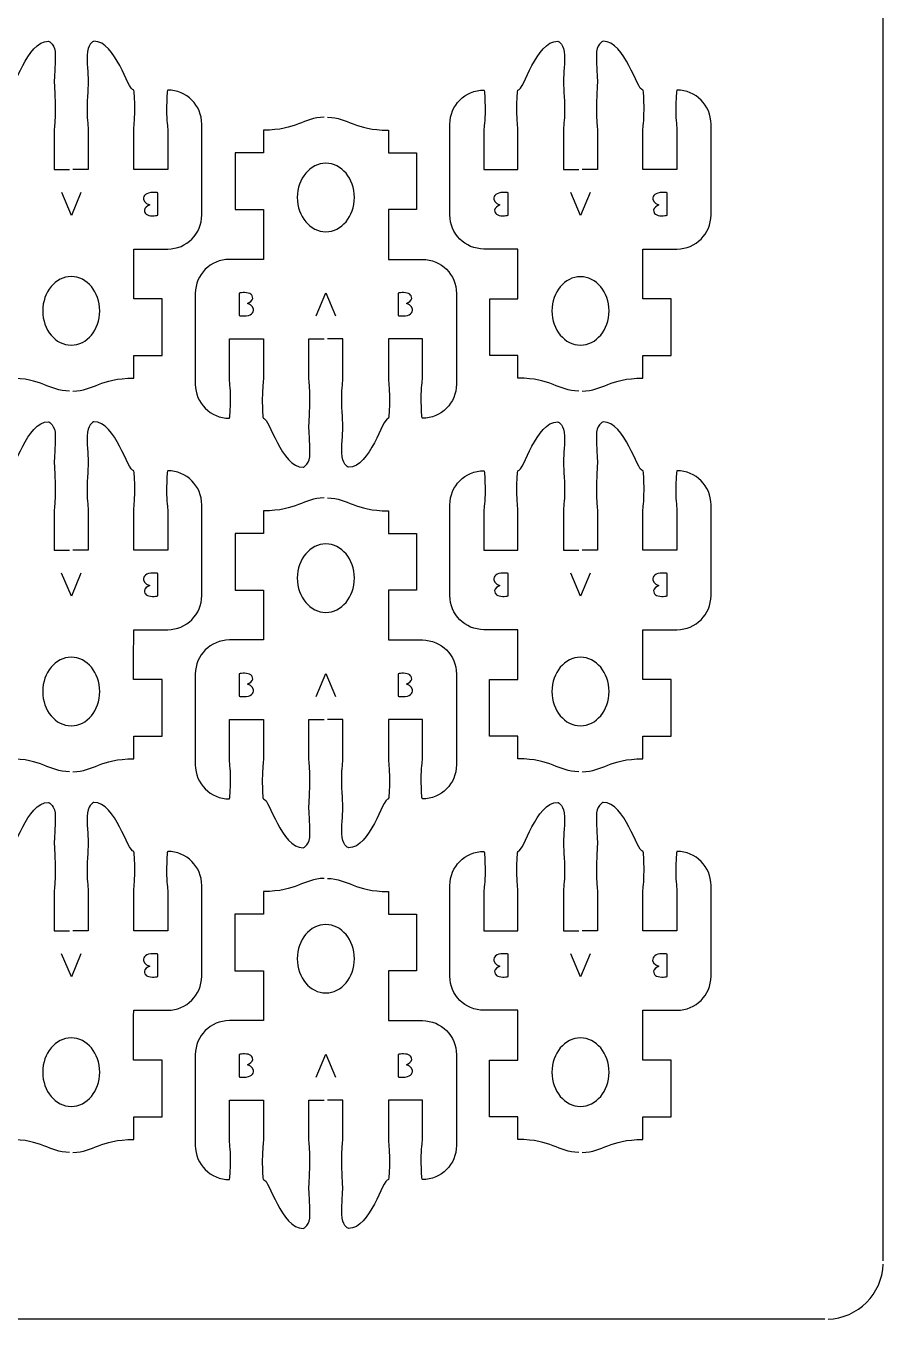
# Model space of a CAD drawing. Extents: x 0 to 300, y 0 to 300.
# Drawn here: x 224.5 to 300, y 0.1 to 114.1 of the extents above; entities that cross this region are included whole.
import ezdxf

# ---------------------------------------------------------------- set-up
doc = ezdxf.new("R2010")
doc.units = 0
doc.header["$MEASUREMENT"] = 0
doc.layers.add('DEFAULT', color=7, linetype='CONTINUOUS')

msp = doc.modelspace()

# ---------------------------------------------------------------- linework, layer by layer
at = {"layer": 'DEFAULT', "color": 1}
for points in [[(300, 5.25), (300, 294.95)], [(294.85, 0.1), (5.15, 0.1)]]:
    msp.add_lwpolyline(points, dxfattribs=at)
at = {"layer": 'DEFAULT', "color": 250}
for points in [[(229.34, 99.36), (228.5, 97.34), (227.65, 99.36)], [(274.19, 99.36), (273.35, 97.34), (272.5, 99.36)], [(250.07, 88.51), (250.91, 90.53), (251.76, 88.51)], [(229.34, 65.82), (228.5, 63.8), (227.64, 65.82)], [(274.19, 65.82), (273.35, 63.8), (272.5, 65.82)], [(250.07, 54.97), (250.91, 56.99), (251.76, 54.97)], [(229.33, 32.28), (228.5, 30.26), (227.64, 32.28)], [(274.19, 32.28), (273.35, 30.26), (272.5, 32.28)], [(250.07, 21.43), (250.91, 23.45), (251.76, 21.43)]]:
    msp.add_lwpolyline(points, dxfattribs=at)
at = {"layer": 'DEFAULT', "color": 1}
for points, knots in [([(228.34, 81.86), (226.49, 81.91), (225.95, 83.01), (222.99, 83.01), (222.99, 83.67), (222.99, 84.34), (222.99, 85.01), (222.16, 85.01), (221.32, 85.01), (220.49, 85.01), (220.49, 86.67), (220.49, 88.34), (220.49, 90.01), (221.32, 90.01), (222.16, 90.01), (222.99, 90), (222.99, 91.47), (222.99, 92.93), (222.99, 94.39), (221.99, 94.39), (220.99, 94.39), (219.99, 94.39), (218.33, 94.39), (216.99, 95.73), (216.99, 97.39), (216.99, 100.06), (216.99, 102.72), (216.99, 105.39), (216.99, 107.05), (218.33, 108.39), (219.99, 108.39), (220.04, 108.39), (220.09, 107.61), (220.09, 106.64), (220.09, 105.67), (219.99, 105.07), (219.99, 104.89), (219.99, 103.72), (219.99, 102.56), (219.99, 101.39), (220.99, 101.39), (221.99, 101.39), (222.99, 101.39), (222.99, 102.56), (222.99, 103.72), (222.99, 104.89), (222.99, 105.07), (222.89, 105.67), (222.89, 106.64), (222.89, 107.61), (222.93, 108.39), (222.99, 108.39), (223.53, 108.39), (224.55, 112.7), (226.49, 112.7), (226.55, 112.7), (227.09, 112.42), (227.09, 111.45), (227.09, 110.48), (226.99, 109.39), (226.99, 109.14), (226.99, 108.99), (227.09, 107.61), (227.09, 106.64), (227.09, 105.67), (226.99, 105.06), (226.99, 104.89), (226.99, 103.72), (226.99, 102.56), (226.99, 101.39), (227.44, 101.39), (227.89, 101.39), (228.34, 101.39)], [0, 0, 0, 0, 1, 1, 1, 6.67, 6.67, 6.67, 13.75, 13.75, 13.75, 27.93, 27.93, 27.93, 35.010007, 35.010007, 35.010007, 47.440007, 47.440007, 47.440007, 55.950007, 55.950007, 55.950007, 56.950007, 56.950007, 56.950007, 79.630007, 79.630007, 79.630007, 80.630007, 80.630007, 80.630007, 81.630007, 81.630007, 81.630007, 82.630007, 82.630007, 82.630007, 92.550007, 92.550007, 92.550007, 101.060007, 101.060007, 101.060007, 110.980007, 110.980007, 110.980007, 111.980007, 111.980007, 111.980007, 112.980007, 112.980007, 112.980007, 113.980007, 113.980007, 113.980007, 114.980007, 114.980007, 114.980007, 115.980007, 115.980007, 115.980007, 116.980007, 116.980007, 116.980007, 117.980007, 117.980007, 117.980007, 127.900007, 127.900007, 127.900007, 131.730007, 131.730007, 131.730007, 131.730007]), ([(228.64, 81.86), (230.49, 81.91), (231.03, 83.01), (233.99, 83.01), (233.99, 83.67), (233.99, 84.34), (233.99, 85.01), (234.82, 85.01), (235.66, 85.01), (236.49, 85.01), (236.49, 86.67), (236.49, 88.34), (236.49, 90), (235.66, 90.01), (234.82, 90.01), (233.99, 90.01), (233.99, 91.47), (233.99, 92.93), (233.99, 94.39), (234.99, 94.39), (235.99, 94.39), (236.99, 94.39), (238.65, 94.39), (239.99, 95.73), (239.99, 97.39), (239.99, 100.06), (239.99, 102.72), (239.99, 105.39), (239.99, 107.05), (238.65, 108.39), (236.99, 108.39), (236.93, 108.39), (236.89, 107.61), (236.89, 106.64), (236.89, 105.67), (236.99, 105.07), (236.99, 104.89), (236.99, 103.72), (236.99, 102.56), (236.99, 101.39), (235.99, 101.39), (234.99, 101.39), (233.99, 101.39), (233.99, 102.56), (233.99, 103.72), (233.99, 104.89), (233.99, 105.07), (234.09, 105.67), (234.09, 106.64), (234.09, 107.61), (234.05, 108.39), (233.99, 108.39), (233.45, 108.39), (232.42, 112.7), (230.49, 112.7), (230.43, 112.7), (229.89, 112.42), (229.89, 111.45), (229.89, 110.48), (229.99, 109.39), (229.99, 109.14), (229.99, 108.99), (229.89, 107.61), (229.89, 106.64), (229.89, 105.67), (229.99, 105.06), (229.99, 104.89), (229.99, 103.72), (229.99, 102.56), (229.99, 101.39), (229.54, 101.39), (229.09, 101.39), (228.64, 101.39)], [0, 0, 0, 0, 1, 1, 1, 6.67, 6.67, 6.67, 13.76, 13.76, 13.76, 27.93, 27.93, 27.93, 35.030007, 35.030007, 35.030007, 47.440011, 47.440011, 47.440011, 55.940011, 55.940011, 55.940011, 56.940011, 56.940011, 56.940011, 79.620013, 79.620013, 79.620013, 80.620013, 80.620013, 80.620013, 81.620013, 81.620013, 81.620013, 82.620013, 82.620013, 82.620013, 92.540013, 92.540013, 92.540013, 101.040013, 101.040013, 101.040013, 110.960013, 110.960013, 110.960013, 111.960013, 111.960013, 111.960013, 112.960013, 112.960013, 112.960013, 113.960013, 113.960013, 113.960013, 114.960013, 114.960013, 114.960013, 115.960013, 115.960013, 115.960013, 116.960013, 116.960013, 116.960013, 117.960013, 117.960013, 117.960013, 127.880013, 127.880013, 127.880013, 131.700013, 131.700013, 131.700013, 131.700013]), ([(273.19, 81.86), (271.34, 81.91), (270.81, 83.01), (267.84, 83.01), (267.84, 83.67), (267.84, 84.34), (267.84, 85.01), (267.01, 85.01), (266.18, 85.01), (265.35, 85.01), (265.35, 86.67), (265.35, 88.34), (265.35, 90.01), (266.18, 90.01), (267.01, 90.01), (267.84, 90), (267.84, 91.47), (267.84, 92.93), (267.84, 94.39), (266.84, 94.39), (265.84, 94.39), (264.84, 94.39), (263.18, 94.39), (261.84, 95.73), (261.84, 97.39), (261.84, 100.06), (261.84, 102.72), (261.84, 105.39), (261.84, 107.05), (263.18, 108.39), (264.84, 108.39), (264.9, 108.39), (264.94, 107.6), (264.94, 106.64), (264.94, 105.67), (264.84, 105.06), (264.84, 104.89), (264.84, 103.72), (264.84, 102.56), (264.84, 101.39), (265.84, 101.39), (266.84, 101.39), (267.84, 101.39), (267.84, 102.56), (267.84, 103.72), (267.84, 104.89), (267.84, 105.06), (267.74, 105.67), (267.74, 106.64), (267.74, 107.6), (267.79, 108.39), (267.84, 108.39), (268.38, 108.39), (269.41, 112.7), (271.34, 112.7), (271.4, 112.7), (271.94, 112.42), (271.94, 111.45), (271.94, 110.48), (271.84, 109.39), (271.84, 109.14), (271.84, 108.99), (271.94, 107.6), (271.94, 106.64), (271.94, 105.67), (271.84, 105.06), (271.84, 104.89), (271.84, 103.72), (271.84, 102.56), (271.84, 101.39), (272.29, 101.39), (272.74, 101.39), (273.19, 101.39)], [0, 0, 0, 0, 1, 1, 1, 6.67, 6.67, 6.67, 13.75, 13.75, 13.75, 27.93, 27.93, 27.93, 35.010007, 35.010007, 35.010007, 47.440007, 47.440007, 47.440007, 55.950007, 55.950007, 55.950007, 56.950007, 56.950007, 56.950007, 79.630007, 79.630007, 79.630007, 80.630007, 80.630007, 80.630007, 81.630007, 81.630007, 81.630007, 82.630007, 82.630007, 82.630007, 92.550007, 92.550007, 92.550007, 101.060007, 101.060007, 101.060007, 110.980007, 110.980007, 110.980007, 111.980007, 111.980007, 111.980007, 112.980007, 112.980007, 112.980007, 113.980007, 113.980007, 113.980007, 114.980007, 114.980007, 114.980007, 115.980007, 115.980007, 115.980007, 116.980007, 116.980007, 116.980007, 117.980007, 117.980007, 117.980007, 127.900007, 127.900007, 127.900007, 131.730007, 131.730007, 131.730007, 131.730007]), ([(273.49, 81.86), (275.34, 81.91), (275.88, 83.01), (278.84, 83.01), (278.84, 83.67), (278.84, 84.34), (278.84, 85.01), (279.68, 85.01), (280.51, 85.01), (281.34, 85.01), (281.34, 86.67), (281.34, 88.34), (281.34, 90), (280.51, 90.01), (279.67, 90.01), (278.84, 90.01), (278.84, 91.47), (278.84, 92.93), (278.84, 94.39), (279.84, 94.39), (280.84, 94.39), (281.84, 94.39), (283.5, 94.39), (284.84, 95.73), (284.84, 97.39), (284.84, 100.06), (284.84, 102.72), (284.84, 105.39), (284.84, 107.05), (283.5, 108.39), (281.84, 108.39), (281.79, 108.39), (281.74, 107.6), (281.74, 106.64), (281.74, 105.67), (281.84, 105.06), (281.84, 104.89), (281.84, 103.72), (281.84, 102.56), (281.84, 101.39), (280.84, 101.39), (279.84, 101.39), (278.84, 101.39), (278.84, 102.56), (278.84, 103.72), (278.84, 104.89), (278.84, 105.06), (278.94, 105.67), (278.94, 106.64), (278.94, 107.6), (278.9, 108.39), (278.84, 108.39), (278.3, 108.39), (277.28, 112.7), (275.34, 112.7), (275.28, 112.7), (274.74, 112.42), (274.74, 111.45), (274.74, 110.48), (274.84, 109.39), (274.84, 109.14), (274.84, 108.99), (274.74, 107.6), (274.74, 106.64), (274.74, 105.67), (274.84, 105.06), (274.84, 104.89), (274.84, 103.72), (274.84, 102.56), (274.84, 101.39), (274.39, 101.39), (273.94, 101.39), (273.49, 101.39)], [0, 0, 0, 0, 1, 1, 1, 6.67, 6.67, 6.67, 13.76, 13.76, 13.76, 27.93, 27.93, 27.93, 35.030007, 35.030007, 35.030007, 47.440011, 47.440011, 47.440011, 55.940011, 55.940011, 55.940011, 56.940011, 56.940011, 56.940011, 79.620013, 79.620013, 79.620013, 80.620013, 80.620013, 80.620013, 81.620013, 81.620013, 81.620013, 82.620013, 82.620013, 82.620013, 92.540013, 92.540013, 92.540013, 101.040013, 101.040013, 101.040013, 110.960013, 110.960013, 110.960013, 111.960013, 111.960013, 111.960013, 112.960013, 112.960013, 112.960013, 113.960013, 113.960013, 113.960013, 114.960013, 114.960013, 114.960013, 115.960013, 115.960013, 115.960013, 116.960013, 116.960013, 116.960013, 117.960013, 117.960013, 117.960013, 127.880013, 127.880013, 127.880013, 131.700013, 131.700013, 131.700013, 131.700013]), ([(250.77, 106.01), (248.92, 105.95), (248.38, 104.86), (245.42, 104.86), (245.42, 104.19), (245.42, 103.53), (245.42, 102.86), (244.58, 102.86), (243.75, 102.86), (242.92, 102.86), (242.92, 101.19), (242.92, 99.53), (242.92, 97.86), (243.75, 97.86), (244.59, 97.86), (245.42, 97.86), (245.42, 96.4), (245.42, 94.94), (245.42, 93.48), (244.42, 93.48), (243.42, 93.48), (242.42, 93.48), (240.76, 93.48), (239.42, 92.14), (239.42, 90.48), (239.42, 87.81), (239.42, 85.14), (239.42, 82.48), (239.42, 80.82), (240.76, 79.48), (242.42, 79.48), (242.47, 79.48), (242.52, 80.26), (242.52, 81.23), (242.52, 82.19), (242.42, 82.8), (242.42, 82.98), (242.42, 84.14), (242.42, 85.31), (242.42, 86.48), (243.42, 86.48), (244.42, 86.48), (245.42, 86.48), (245.42, 85.31), (245.42, 84.14), (245.42, 82.98), (245.42, 82.8), (245.32, 82.19), (245.32, 81.23), (245.32, 80.26), (245.36, 79.48), (245.42, 79.48), (245.96, 79.48), (246.98, 75.16), (248.92, 75.16), (248.98, 75.16), (249.52, 75.45), (249.52, 76.42), (249.52, 77.38), (249.42, 78.48), (249.42, 78.73), (249.42, 78.87), (249.52, 80.26), (249.52, 81.23), (249.52, 82.19), (249.42, 82.8), (249.42, 82.98), (249.42, 84.14), (249.42, 85.31), (249.42, 86.48), (249.87, 86.48), (250.32, 86.48), (250.77, 86.48)], [0, 0, 0, 0, 1, 1, 1, 6.67, 6.67, 6.67, 13.76, 13.76, 13.76, 27.93, 27.93, 27.93, 35.030007, 35.030007, 35.030007, 47.440011, 47.440011, 47.440011, 55.940011, 55.940011, 55.940011, 56.940011, 56.940011, 56.940011, 79.620013, 79.620013, 79.620013, 80.620013, 80.620013, 80.620013, 81.620013, 81.620013, 81.620013, 82.620013, 82.620013, 82.620013, 92.540013, 92.540013, 92.540013, 101.040013, 101.040013, 101.040013, 110.960013, 110.960013, 110.960013, 111.960013, 111.960013, 111.960013, 112.960013, 112.960013, 112.960013, 113.960013, 113.960013, 113.960013, 114.960013, 114.960013, 114.960013, 115.960013, 115.960013, 115.960013, 116.960013, 116.960013, 116.960013, 117.960013, 117.960013, 117.960013, 127.880013, 127.880013, 127.880013, 131.700013, 131.700013, 131.700013, 131.700013]), ([(251.07, 106.01), (252.92, 105.95), (253.45, 104.86), (256.42, 104.86), (256.42, 104.19), (256.42, 103.53), (256.42, 102.86), (257.25, 102.86), (258.08, 102.86), (258.91, 102.86), (258.91, 101.19), (258.91, 99.52), (258.91, 97.86), (258.08, 97.86), (257.25, 97.86), (256.42, 97.86), (256.42, 96.4), (256.42, 94.94), (256.42, 93.48), (257.42, 93.48), (258.42, 93.48), (259.42, 93.48), (261.08, 93.48), (262.42, 92.14), (262.42, 90.48), (262.42, 87.81), (262.42, 85.14), (262.42, 82.48), (262.42, 80.82), (261.08, 79.48), (259.42, 79.48), (259.36, 79.48), (259.32, 80.26), (259.32, 81.23), (259.32, 82.19), (259.42, 82.8), (259.42, 82.98), (259.42, 84.14), (259.42, 85.31), (259.42, 86.48), (258.42, 86.48), (257.42, 86.48), (256.42, 86.48), (256.42, 85.31), (256.42, 84.14), (256.42, 82.98), (256.42, 82.8), (256.52, 82.19), (256.52, 81.23), (256.52, 80.26), (256.47, 79.48), (256.42, 79.48), (255.88, 79.48), (254.85, 75.16), (252.92, 75.16), (252.86, 75.16), (252.32, 75.45), (252.32, 76.42), (252.32, 77.38), (252.42, 78.48), (252.42, 78.73), (252.42, 78.87), (252.32, 80.26), (252.32, 81.23), (252.32, 82.19), (252.42, 82.8), (252.42, 82.98), (252.42, 84.14), (252.42, 85.31), (252.42, 86.48), (251.97, 86.48), (251.52, 86.48), (251.07, 86.48)], [0, 0, 0, 0, 1, 1, 1, 6.67, 6.67, 6.67, 13.75, 13.75, 13.75, 27.93, 27.93, 27.93, 35.010007, 35.010007, 35.010007, 47.440007, 47.440007, 47.440007, 55.950007, 55.950007, 55.950007, 56.950007, 56.950007, 56.950007, 79.630007, 79.630007, 79.630007, 80.630007, 80.630007, 80.630007, 81.630007, 81.630007, 81.630007, 82.630007, 82.630007, 82.630007, 92.550007, 92.550007, 92.550007, 101.060007, 101.060007, 101.060007, 110.980007, 110.980007, 110.980007, 111.980007, 111.980007, 111.980007, 112.980007, 112.980007, 112.980007, 113.980007, 113.980007, 113.980007, 114.980007, 114.980007, 114.980007, 115.980007, 115.980007, 115.980007, 116.980007, 116.980007, 116.980007, 117.980007, 117.980007, 117.980007, 127.900007, 127.900007, 127.900007, 131.730007, 131.730007, 131.730007, 131.730007]), ([(250.92, 101.95), (252.3, 101.95), (253.43, 100.6), (253.43, 98.93), (253.43, 97.26), (252.3, 95.91), (250.92, 95.91), (249.53, 95.91), (248.4, 97.26), (248.4, 98.93), (248.4, 100.6), (249.53, 101.95), (250.92, 101.95)], [1, 1, 1, 1, 2, 2, 2, 3, 3, 3, 4, 4, 4, 5, 5, 5, 5]), ([(228.49, 85.92), (227.1, 85.92), (225.98, 87.27), (225.98, 88.94), (225.98, 90.6), (227.1, 91.96), (228.49, 91.96), (229.88, 91.96), (231, 90.6), (231, 88.94), (231, 87.27), (229.88, 85.92), (228.49, 85.92)], [1, 1, 1, 1, 2, 2, 2, 3, 3, 3, 4, 4, 4, 5, 5, 5, 5]), ([(273.34, 85.92), (271.96, 85.92), (270.83, 87.27), (270.83, 88.94), (270.83, 90.6), (271.96, 91.95), (273.34, 91.95), (274.73, 91.95), (275.86, 90.6), (275.86, 88.94), (275.86, 87.27), (274.73, 85.92), (273.34, 85.92)], [1, 1, 1, 1, 2, 2, 2, 3, 3, 3, 4, 4, 4, 5, 5, 5, 5]), ([(228.34, 48.32), (226.49, 48.37), (225.95, 49.47), (222.99, 49.47), (222.99, 50.14), (222.99, 50.8), (222.99, 51.47), (222.16, 51.47), (221.32, 51.47), (220.49, 51.47), (220.49, 53.14), (220.49, 54.8), (220.49, 56.47), (221.32, 56.47), (222.16, 56.47), (222.99, 56.47), (222.99, 57.93), (222.99, 59.39), (222.99, 60.85), (221.99, 60.85), (220.99, 60.85), (219.99, 60.85), (218.33, 60.85), (216.99, 62.19), (216.99, 63.85), (216.99, 66.52), (216.99, 69.19), (216.99, 71.85), (216.99, 73.51), (218.33, 74.85), (219.99, 74.85), (220.04, 74.85), (220.09, 74.07), (220.09, 73.1), (220.09, 72.13), (219.99, 71.53), (219.99, 71.35), (219.99, 70.18), (219.99, 69.02), (219.99, 67.85), (220.99, 67.85), (221.99, 67.85), (222.99, 67.85), (222.99, 69.02), (222.99, 70.18), (222.99, 71.35), (222.99, 71.53), (222.89, 72.13), (222.89, 73.1), (222.89, 74.07), (222.93, 74.85), (222.99, 74.85), (223.53, 74.85), (224.55, 79.17), (226.49, 79.17), (226.54, 79.17), (227.09, 78.88), (227.09, 77.91), (227.09, 76.95), (226.99, 75.85), (226.99, 75.6), (226.99, 75.45), (227.09, 74.07), (227.09, 73.1), (227.09, 72.13), (226.99, 71.52), (226.99, 71.35), (226.99, 70.18), (226.99, 69.02), (226.99, 67.85), (227.44, 67.85), (227.89, 67.85), (228.34, 67.85)], [0, 0, 0, 0, 1, 1, 1, 6.67, 6.67, 6.67, 13.75, 13.75, 13.75, 27.93, 27.93, 27.93, 35.010007, 35.010007, 35.010007, 47.440007, 47.440007, 47.440007, 55.950007, 55.950007, 55.950007, 56.950007, 56.950007, 56.950007, 79.630007, 79.630007, 79.630007, 80.630007, 80.630007, 80.630007, 81.630007, 81.630007, 81.630007, 82.630007, 82.630007, 82.630007, 92.550007, 92.550007, 92.550007, 101.060007, 101.060007, 101.060007, 110.980007, 110.980007, 110.980007, 111.980007, 111.980007, 111.980007, 112.980007, 112.980007, 112.980007, 113.980007, 113.980007, 113.980007, 114.980007, 114.980007, 114.980007, 115.980007, 115.980007, 115.980007, 116.980007, 116.980007, 116.980007, 117.980007, 117.980007, 117.980007, 127.900007, 127.900007, 127.900007, 131.730007, 131.730007, 131.730007, 131.730007]), ([(228.64, 48.32), (230.49, 48.37), (231.03, 49.47), (233.99, 49.47), (233.99, 50.14), (233.99, 50.8), (233.99, 51.47), (234.82, 51.47), (235.66, 51.47), (236.49, 51.47), (236.49, 53.13), (236.49, 54.8), (236.49, 56.47), (235.65, 56.47), (234.82, 56.47), (233.98, 56.47), (233.99, 57.93), (233.99, 59.39), (233.99, 60.85), (234.99, 60.85), (235.99, 60.85), (236.99, 60.85), (238.64, 60.85), (239.99, 62.19), (239.99, 63.85), (239.99, 66.52), (239.99, 69.19), (239.99, 71.85), (239.99, 73.51), (238.64, 74.85), (236.99, 74.85), (236.93, 74.85), (236.89, 74.07), (236.89, 73.1), (236.89, 72.13), (236.99, 71.53), (236.99, 71.35), (236.99, 70.18), (236.99, 69.02), (236.99, 67.85), (235.99, 67.85), (234.99, 67.85), (233.99, 67.85), (233.99, 69.02), (233.99, 70.18), (233.99, 71.35), (233.99, 71.53), (234.09, 72.13), (234.09, 73.1), (234.09, 74.07), (234.04, 74.85), (233.99, 74.85), (233.44, 74.85), (232.42, 79.17), (230.48, 79.17), (230.43, 79.17), (229.89, 78.88), (229.89, 77.91), (229.89, 76.95), (229.99, 75.85), (229.99, 75.6), (229.99, 75.45), (229.89, 74.07), (229.89, 73.1), (229.89, 72.13), (229.99, 71.52), (229.99, 71.35), (229.99, 70.18), (229.99, 69.02), (229.99, 67.85), (229.54, 67.85), (229.09, 67.85), (228.64, 67.85)], [0, 0, 0, 0, 1, 1, 1, 6.67, 6.67, 6.67, 13.76, 13.76, 13.76, 27.93, 27.93, 27.93, 35.030007, 35.030007, 35.030007, 47.440011, 47.440011, 47.440011, 55.940011, 55.940011, 55.940011, 56.940011, 56.940011, 56.940011, 79.620013, 79.620013, 79.620013, 80.620013, 80.620013, 80.620013, 81.620013, 81.620013, 81.620013, 82.620013, 82.620013, 82.620013, 92.540013, 92.540013, 92.540013, 101.040013, 101.040013, 101.040013, 110.960013, 110.960013, 110.960013, 111.960013, 111.960013, 111.960013, 112.960013, 112.960013, 112.960013, 113.960013, 113.960013, 113.960013, 114.960013, 114.960013, 114.960013, 115.960013, 115.960013, 115.960013, 116.960013, 116.960013, 116.960013, 117.960013, 117.960013, 117.960013, 127.880013, 127.880013, 127.880013, 131.700013, 131.700013, 131.700013, 131.700013]), ([(273.19, 48.32), (271.34, 48.37), (270.81, 49.47), (267.84, 49.47), (267.84, 50.13), (267.84, 50.8), (267.84, 51.47), (267.01, 51.47), (266.18, 51.47), (265.34, 51.47), (265.34, 53.14), (265.34, 54.8), (265.34, 56.47), (266.18, 56.47), (267.01, 56.47), (267.84, 56.47), (267.84, 57.93), (267.84, 59.39), (267.84, 60.85), (266.84, 60.85), (265.84, 60.85), (264.84, 60.85), (263.18, 60.85), (261.84, 62.19), (261.84, 63.85), (261.84, 66.52), (261.84, 69.18), (261.84, 71.85), (261.84, 73.51), (263.18, 74.85), (264.84, 74.85), (264.9, 74.85), (264.94, 74.07), (264.94, 73.1), (264.94, 72.13), (264.84, 71.53), (264.84, 71.35), (264.84, 70.18), (264.84, 69.02), (264.84, 67.85), (265.84, 67.85), (266.84, 67.85), (267.84, 67.85), (267.84, 69.02), (267.84, 70.18), (267.84, 71.35), (267.84, 71.53), (267.74, 72.13), (267.74, 73.1), (267.74, 74.07), (267.79, 74.85), (267.84, 74.85), (268.38, 74.85), (269.41, 79.16), (271.34, 79.16), (271.4, 79.16), (271.94, 78.88), (271.94, 77.91), (271.94, 76.95), (271.84, 75.85), (271.84, 75.6), (271.84, 75.45), (271.94, 74.07), (271.94, 73.1), (271.94, 72.13), (271.84, 71.52), (271.84, 71.35), (271.84, 70.18), (271.84, 69.02), (271.84, 67.85), (272.29, 67.85), (272.74, 67.85), (273.19, 67.85)], [0, 0, 0, 0, 1, 1, 1, 6.67, 6.67, 6.67, 13.75, 13.75, 13.75, 27.93, 27.93, 27.93, 35.010007, 35.010007, 35.010007, 47.440007, 47.440007, 47.440007, 55.950007, 55.950007, 55.950007, 56.950007, 56.950007, 56.950007, 79.630007, 79.630007, 79.630007, 80.630007, 80.630007, 80.630007, 81.630007, 81.630007, 81.630007, 82.630007, 82.630007, 82.630007, 92.550007, 92.550007, 92.550007, 101.060007, 101.060007, 101.060007, 110.980007, 110.980007, 110.980007, 111.980007, 111.980007, 111.980007, 112.980007, 112.980007, 112.980007, 113.980007, 113.980007, 113.980007, 114.980007, 114.980007, 114.980007, 115.980007, 115.980007, 115.980007, 116.980007, 116.980007, 116.980007, 117.980007, 117.980007, 117.980007, 127.900007, 127.900007, 127.900007, 131.730007, 131.730007, 131.730007, 131.730007]), ([(273.49, 48.32), (275.34, 48.37), (275.88, 49.47), (278.84, 49.47), (278.84, 50.13), (278.84, 50.8), (278.84, 51.47), (279.68, 51.47), (280.51, 51.47), (281.34, 51.47), (281.34, 53.13), (281.34, 54.8), (281.34, 56.47), (280.51, 56.47), (279.67, 56.47), (278.84, 56.47), (278.84, 57.93), (278.84, 59.39), (278.84, 60.85), (279.84, 60.85), (280.84, 60.85), (281.84, 60.85), (283.5, 60.85), (284.84, 62.19), (284.84, 63.85), (284.84, 66.52), (284.84, 69.18), (284.84, 71.85), (284.84, 73.51), (283.5, 74.85), (281.84, 74.85), (281.79, 74.85), (281.74, 74.07), (281.74, 73.1), (281.74, 72.13), (281.84, 71.53), (281.84, 71.35), (281.84, 70.18), (281.84, 69.02), (281.84, 67.85), (280.84, 67.85), (279.84, 67.85), (278.84, 67.85), (278.84, 69.02), (278.84, 70.18), (278.84, 71.35), (278.84, 71.53), (278.94, 72.13), (278.94, 73.1), (278.94, 74.07), (278.9, 74.85), (278.84, 74.85), (278.3, 74.85), (277.28, 79.16), (275.34, 79.16), (275.28, 79.16), (274.74, 78.88), (274.74, 77.91), (274.74, 76.95), (274.84, 75.85), (274.84, 75.6), (274.84, 75.45), (274.74, 74.07), (274.74, 73.1), (274.74, 72.13), (274.84, 71.52), (274.84, 71.35), (274.84, 70.18), (274.84, 69.02), (274.84, 67.85), (274.39, 67.85), (273.94, 67.85), (273.49, 67.85)], [0, 0, 0, 0, 1, 1, 1, 6.67, 6.67, 6.67, 13.76, 13.76, 13.76, 27.93, 27.93, 27.93, 35.030007, 35.030007, 35.030007, 47.440011, 47.440011, 47.440011, 55.940011, 55.940011, 55.940011, 56.940011, 56.940011, 56.940011, 79.620013, 79.620013, 79.620013, 80.620013, 80.620013, 80.620013, 81.620013, 81.620013, 81.620013, 82.620013, 82.620013, 82.620013, 92.540013, 92.540013, 92.540013, 101.040013, 101.040013, 101.040013, 110.960013, 110.960013, 110.960013, 111.960013, 111.960013, 111.960013, 112.960013, 112.960013, 112.960013, 113.960013, 113.960013, 113.960013, 114.960013, 114.960013, 114.960013, 115.960013, 115.960013, 115.960013, 116.960013, 116.960013, 116.960013, 117.960013, 117.960013, 117.960013, 127.880013, 127.880013, 127.880013, 131.700013, 131.700013, 131.700013, 131.700013]), ([(250.76, 72.47), (248.92, 72.42), (248.38, 71.32), (245.42, 71.32), (245.42, 70.66), (245.42, 69.99), (245.42, 69.32), (244.58, 69.32), (243.75, 69.32), (242.92, 69.32), (242.92, 67.66), (242.92, 65.99), (242.92, 64.32), (243.75, 64.32), (244.59, 64.32), (245.42, 64.32), (245.42, 62.86), (245.42, 61.4), (245.42, 59.94), (244.42, 59.94), (243.42, 59.94), (242.42, 59.94), (240.76, 59.94), (239.42, 58.6), (239.42, 56.94), (239.42, 54.27), (239.42, 51.61), (239.42, 48.94), (239.42, 47.28), (240.76, 45.94), (242.42, 45.94), (242.47, 45.94), (242.52, 46.72), (242.52, 47.69), (242.52, 48.66), (242.42, 49.26), (242.42, 49.44), (242.42, 50.61), (242.42, 51.77), (242.42, 52.94), (243.42, 52.94), (244.42, 52.94), (245.42, 52.94), (245.42, 51.77), (245.42, 50.61), (245.42, 49.44), (245.42, 49.26), (245.32, 48.66), (245.32, 47.69), (245.32, 46.72), (245.36, 45.94), (245.42, 45.94), (245.96, 45.94), (246.98, 41.63), (248.92, 41.63), (248.98, 41.63), (249.52, 41.91), (249.52, 42.88), (249.52, 43.84), (249.42, 44.94), (249.42, 45.19), (249.42, 45.34), (249.52, 46.72), (249.52, 47.69), (249.52, 48.66), (249.42, 49.27), (249.42, 49.44), (249.42, 50.61), (249.42, 51.77), (249.42, 52.94), (249.87, 52.94), (250.32, 52.94), (250.76, 52.94)], [0, 0, 0, 0, 1, 1, 1, 6.67, 6.67, 6.67, 13.76, 13.76, 13.76, 27.93, 27.93, 27.93, 35.030007, 35.030007, 35.030007, 47.440011, 47.440011, 47.440011, 55.940011, 55.940011, 55.940011, 56.940011, 56.940011, 56.940011, 79.620013, 79.620013, 79.620013, 80.620013, 80.620013, 80.620013, 81.620013, 81.620013, 81.620013, 82.620013, 82.620013, 82.620013, 92.540013, 92.540013, 92.540013, 101.040013, 101.040013, 101.040013, 110.960013, 110.960013, 110.960013, 111.960013, 111.960013, 111.960013, 112.960013, 112.960013, 112.960013, 113.960013, 113.960013, 113.960013, 114.960013, 114.960013, 114.960013, 115.960013, 115.960013, 115.960013, 116.960013, 116.960013, 116.960013, 117.960013, 117.960013, 117.960013, 127.880013, 127.880013, 127.880013, 131.700013, 131.700013, 131.700013, 131.700013]), ([(251.06, 72.47), (252.92, 72.42), (253.45, 71.32), (256.42, 71.32), (256.42, 70.66), (256.42, 69.99), (256.42, 69.32), (257.25, 69.32), (258.08, 69.32), (258.91, 69.32), (258.91, 67.65), (258.91, 65.99), (258.91, 64.32), (258.08, 64.32), (257.25, 64.32), (256.42, 64.32), (256.42, 62.86), (256.42, 61.4), (256.42, 59.94), (257.42, 59.94), (258.42, 59.94), (259.42, 59.94), (261.08, 59.94), (262.42, 58.6), (262.42, 56.94), (262.42, 54.27), (262.42, 51.61), (262.42, 48.94), (262.42, 47.28), (261.08, 45.94), (259.42, 45.94), (259.36, 45.94), (259.32, 46.72), (259.32, 47.69), (259.32, 48.66), (259.42, 49.26), (259.42, 49.44), (259.42, 50.61), (259.42, 51.77), (259.42, 52.94), (258.42, 52.94), (257.42, 52.94), (256.42, 52.94), (256.42, 51.77), (256.42, 50.61), (256.42, 49.44), (256.42, 49.26), (256.52, 48.66), (256.52, 47.69), (256.52, 46.72), (256.47, 45.94), (256.42, 45.94), (255.88, 45.94), (254.85, 41.63), (252.92, 41.63), (252.86, 41.63), (252.32, 41.91), (252.32, 42.88), (252.32, 43.84), (252.42, 44.94), (252.42, 45.19), (252.42, 45.34), (252.32, 46.72), (252.32, 47.69), (252.32, 48.66), (252.42, 49.27), (252.42, 49.44), (252.42, 50.61), (252.42, 51.77), (252.42, 52.94), (251.97, 52.94), (251.52, 52.94), (251.06, 52.94)], [0, 0, 0, 0, 1, 1, 1, 6.67, 6.67, 6.67, 13.75, 13.75, 13.75, 27.93, 27.93, 27.93, 35.010007, 35.010007, 35.010007, 47.440007, 47.440007, 47.440007, 55.950007, 55.950007, 55.950007, 56.950007, 56.950007, 56.950007, 79.630007, 79.630007, 79.630007, 80.630007, 80.630007, 80.630007, 81.630007, 81.630007, 81.630007, 82.630007, 82.630007, 82.630007, 92.550007, 92.550007, 92.550007, 101.060007, 101.060007, 101.060007, 110.980007, 110.980007, 110.980007, 111.980007, 111.980007, 111.980007, 112.980007, 112.980007, 112.980007, 113.980007, 113.980007, 113.980007, 114.980007, 114.980007, 114.980007, 115.980007, 115.980007, 115.980007, 116.980007, 116.980007, 116.980007, 117.980007, 117.980007, 117.980007, 127.900007, 127.900007, 127.900007, 131.730007, 131.730007, 131.730007, 131.730007]), ([(250.92, 68.41), (252.3, 68.41), (253.43, 67.06), (253.43, 65.39), (253.43, 63.72), (252.3, 62.37), (250.92, 62.37), (249.53, 62.37), (248.4, 63.72), (248.4, 65.39), (248.4, 67.06), (249.53, 68.41), (250.92, 68.41)], [1, 1, 1, 1, 2, 2, 2, 3, 3, 3, 4, 4, 4, 5, 5, 5, 5]), ([(228.49, 52.38), (227.1, 52.38), (225.98, 53.73), (225.98, 55.4), (225.98, 57.07), (227.1, 58.42), (228.49, 58.42), (229.88, 58.42), (231, 57.07), (231, 55.4), (231, 53.73), (229.88, 52.38), (228.49, 52.38)], [1, 1, 1, 1, 2, 2, 2, 3, 3, 3, 4, 4, 4, 5, 5, 5, 5]), ([(273.34, 52.38), (271.96, 52.38), (270.83, 53.73), (270.83, 55.4), (270.83, 57.07), (271.96, 58.42), (273.34, 58.42), (274.73, 58.42), (275.86, 57.07), (275.86, 55.4), (275.86, 53.73), (274.73, 52.38), (273.34, 52.38)], [1, 1, 1, 1, 2, 2, 2, 3, 3, 3, 4, 4, 4, 5, 5, 5, 5]), ([(228.34, 14.78), (226.49, 14.84), (225.95, 15.93), (222.99, 15.93), (222.99, 16.6), (222.99, 17.26), (222.99, 17.93), (222.15, 17.93), (221.32, 17.93), (220.49, 17.93), (220.49, 19.6), (220.49, 21.27), (220.49, 22.93), (221.32, 22.93), (222.15, 22.93), (222.99, 22.93), (222.99, 24.39), (222.99, 25.85), (222.99, 27.31), (221.99, 27.31), (220.99, 27.31), (219.99, 27.31), (218.33, 27.31), (216.99, 28.66), (216.99, 30.31), (216.99, 32.98), (216.99, 35.65), (216.99, 38.31), (216.99, 39.97), (218.33, 41.31), (219.99, 41.31), (220.04, 41.31), (220.09, 40.53), (220.09, 39.56), (220.09, 38.6), (219.99, 37.99), (219.99, 37.81), (219.99, 36.65), (219.99, 35.48), (219.99, 34.31), (220.99, 34.31), (221.99, 34.31), (222.99, 34.31), (222.99, 35.48), (222.99, 36.65), (222.99, 37.81), (222.99, 37.99), (222.89, 38.6), (222.89, 39.56), (222.89, 40.53), (222.93, 41.31), (222.99, 41.31), (223.53, 41.31), (224.55, 45.63), (226.49, 45.63), (226.54, 45.63), (227.09, 45.34), (227.09, 44.38), (227.09, 43.41), (226.99, 42.31), (226.99, 42.06), (226.99, 41.92), (227.09, 40.53), (227.09, 39.56), (227.09, 38.6), (226.99, 37.99), (226.99, 37.81), (226.99, 36.65), (226.99, 35.48), (226.99, 34.31), (227.44, 34.31), (227.89, 34.31), (228.34, 34.31)], [0, 0, 0, 0, 1, 1, 1, 6.67, 6.67, 6.67, 13.75, 13.75, 13.75, 27.93, 27.93, 27.93, 35.010007, 35.010007, 35.010007, 47.440007, 47.440007, 47.440007, 55.950007, 55.950007, 55.950007, 56.950007, 56.950007, 56.950007, 79.630007, 79.630007, 79.630007, 80.630007, 80.630007, 80.630007, 81.630007, 81.630007, 81.630007, 82.630007, 82.630007, 82.630007, 92.550007, 92.550007, 92.550007, 101.060007, 101.060007, 101.060007, 110.980007, 110.980007, 110.980007, 111.980007, 111.980007, 111.980007, 112.980007, 112.980007, 112.980007, 113.980007, 113.980007, 113.980007, 114.980007, 114.980007, 114.980007, 115.980007, 115.980007, 115.980007, 116.980007, 116.980007, 116.980007, 117.980007, 117.980007, 117.980007, 127.900007, 127.900007, 127.900007, 131.730007, 131.730007, 131.730007, 131.730007]), ([(228.64, 14.78), (230.49, 14.84), (231.03, 15.93), (233.99, 15.93), (233.99, 16.6), (233.99, 17.26), (233.99, 17.93), (234.82, 17.93), (235.65, 17.93), (236.49, 17.93), (236.49, 19.6), (236.49, 21.26), (236.49, 22.93), (235.65, 22.93), (234.82, 22.93), (233.98, 22.93), (233.98, 24.39), (233.99, 25.85), (233.99, 27.31), (234.99, 27.31), (235.99, 27.31), (236.99, 27.31), (238.64, 27.31), (239.98, 28.66), (239.98, 30.31), (239.99, 32.98), (239.99, 35.65), (239.99, 38.31), (239.99, 39.97), (238.64, 41.31), (236.99, 41.31), (236.93, 41.31), (236.89, 40.53), (236.89, 39.56), (236.89, 38.6), (236.99, 37.99), (236.99, 37.81), (236.99, 36.65), (236.99, 35.48), (236.99, 34.31), (235.99, 34.31), (234.99, 34.31), (233.99, 34.31), (233.99, 35.48), (233.99, 36.65), (233.99, 37.81), (233.99, 37.99), (234.09, 38.6), (234.09, 39.56), (234.09, 40.53), (234.04, 41.31), (233.99, 41.31), (233.44, 41.31), (232.42, 45.63), (230.48, 45.63), (230.43, 45.63), (229.89, 45.34), (229.89, 44.38), (229.89, 43.41), (229.99, 42.31), (229.99, 42.06), (229.99, 41.92), (229.89, 40.53), (229.89, 39.56), (229.89, 38.6), (229.99, 37.99), (229.99, 37.81), (229.99, 36.65), (229.99, 35.48), (229.99, 34.31), (229.54, 34.31), (229.09, 34.31), (228.64, 34.31)], [0, 0, 0, 0, 1, 1, 1, 6.67, 6.67, 6.67, 13.76, 13.76, 13.76, 27.93, 27.93, 27.93, 35.030007, 35.030007, 35.030007, 47.440011, 47.440011, 47.440011, 55.940011, 55.940011, 55.940011, 56.940011, 56.940011, 56.940011, 79.620013, 79.620013, 79.620013, 80.620013, 80.620013, 80.620013, 81.620013, 81.620013, 81.620013, 82.620013, 82.620013, 82.620013, 92.540013, 92.540013, 92.540013, 101.040013, 101.040013, 101.040013, 110.960013, 110.960013, 110.960013, 111.960013, 111.960013, 111.960013, 112.960013, 112.960013, 112.960013, 113.960013, 113.960013, 113.960013, 114.960013, 114.960013, 114.960013, 115.960013, 115.960013, 115.960013, 116.960013, 116.960013, 116.960013, 117.960013, 117.960013, 117.960013, 127.880013, 127.880013, 127.880013, 131.700013, 131.700013, 131.700013, 131.700013]), ([(273.19, 14.78), (271.34, 14.84), (270.8, 15.93), (267.84, 15.93), (267.84, 16.6), (267.84, 17.26), (267.84, 17.93), (267.01, 17.93), (266.18, 17.93), (265.34, 17.93), (265.34, 19.6), (265.34, 21.27), (265.34, 22.93), (266.18, 22.93), (267.01, 22.93), (267.84, 22.93), (267.84, 24.39), (267.84, 25.85), (267.84, 27.31), (266.84, 27.31), (265.84, 27.31), (264.84, 27.31), (263.18, 27.31), (261.84, 28.65), (261.84, 30.31), (261.84, 32.98), (261.84, 35.65), (261.84, 38.31), (261.84, 39.97), (263.18, 41.31), (264.84, 41.31), (264.9, 41.31), (264.94, 40.53), (264.94, 39.56), (264.94, 38.6), (264.84, 37.99), (264.84, 37.81), (264.84, 36.65), (264.84, 35.48), (264.84, 34.31), (265.84, 34.31), (266.84, 34.31), (267.84, 34.31), (267.84, 35.48), (267.84, 36.65), (267.84, 37.81), (267.84, 37.99), (267.74, 38.6), (267.74, 39.56), (267.74, 40.53), (267.78, 41.31), (267.84, 41.31), (268.38, 41.31), (269.4, 45.63), (271.34, 45.63), (271.4, 45.63), (271.94, 45.34), (271.94, 44.37), (271.94, 43.41), (271.84, 42.31), (271.84, 42.06), (271.84, 41.92), (271.94, 40.53), (271.94, 39.56), (271.94, 38.6), (271.84, 37.99), (271.84, 37.81), (271.84, 36.65), (271.84, 35.48), (271.84, 34.31), (272.29, 34.31), (272.74, 34.31), (273.19, 34.31)], [0, 0, 0, 0, 1, 1, 1, 6.67, 6.67, 6.67, 13.75, 13.75, 13.75, 27.93, 27.93, 27.93, 35.010007, 35.010007, 35.010007, 47.440007, 47.440007, 47.440007, 55.950007, 55.950007, 55.950007, 56.950007, 56.950007, 56.950007, 79.630007, 79.630007, 79.630007, 80.630007, 80.630007, 80.630007, 81.630007, 81.630007, 81.630007, 82.630007, 82.630007, 82.630007, 92.550007, 92.550007, 92.550007, 101.060007, 101.060007, 101.060007, 110.980007, 110.980007, 110.980007, 111.980007, 111.980007, 111.980007, 112.980007, 112.980007, 112.980007, 113.980007, 113.980007, 113.980007, 114.980007, 114.980007, 114.980007, 115.980007, 115.980007, 115.980007, 116.980007, 116.980007, 116.980007, 117.980007, 117.980007, 117.980007, 127.900007, 127.900007, 127.900007, 131.730007, 131.730007, 131.730007, 131.730007]), ([(273.49, 14.78), (275.34, 14.84), (275.88, 15.93), (278.84, 15.93), (278.84, 16.6), (278.84, 17.26), (278.84, 17.93), (279.67, 17.93), (280.51, 17.93), (281.34, 17.93), (281.34, 19.6), (281.34, 21.26), (281.34, 22.93), (280.51, 22.93), (279.67, 22.93), (278.84, 22.93), (278.84, 24.39), (278.84, 25.85), (278.84, 27.31), (279.84, 27.31), (280.84, 27.31), (281.84, 27.31), (283.5, 27.31), (284.84, 28.65), (284.84, 30.31), (284.84, 32.98), (284.84, 35.65), (284.84, 38.31), (284.84, 39.97), (283.5, 41.31), (281.84, 41.31), (281.79, 41.31), (281.74, 40.53), (281.74, 39.56), (281.74, 38.6), (281.84, 37.99), (281.84, 37.81), (281.84, 36.65), (281.84, 35.48), (281.84, 34.31), (280.84, 34.31), (279.84, 34.31), (278.84, 34.31), (278.84, 35.48), (278.84, 36.65), (278.84, 37.81), (278.84, 37.99), (278.94, 38.6), (278.94, 39.56), (278.94, 40.53), (278.9, 41.31), (278.84, 41.31), (278.3, 41.31), (277.27, 45.63), (275.34, 45.63), (275.28, 45.63), (274.74, 45.34), (274.74, 44.37), (274.74, 43.41), (274.84, 42.31), (274.84, 42.06), (274.84, 41.92), (274.74, 40.53), (274.74, 39.56), (274.74, 38.6), (274.84, 37.99), (274.84, 37.81), (274.84, 36.65), (274.84, 35.48), (274.84, 34.31), (274.39, 34.31), (273.94, 34.31), (273.49, 34.31)], [0, 0, 0, 0, 1, 1, 1, 6.67, 6.67, 6.67, 13.76, 13.76, 13.76, 27.93, 27.93, 27.93, 35.030007, 35.030007, 35.030007, 47.440011, 47.440011, 47.440011, 55.940011, 55.940011, 55.940011, 56.940011, 56.940011, 56.940011, 79.620013, 79.620013, 79.620013, 80.620013, 80.620013, 80.620013, 81.620013, 81.620013, 81.620013, 82.620013, 82.620013, 82.620013, 92.540013, 92.540013, 92.540013, 101.040013, 101.040013, 101.040013, 110.960013, 110.960013, 110.960013, 111.960013, 111.960013, 111.960013, 112.960013, 112.960013, 112.960013, 113.960013, 113.960013, 113.960013, 114.960013, 114.960013, 114.960013, 115.960013, 115.960013, 115.960013, 116.960013, 116.960013, 116.960013, 117.960013, 117.960013, 117.960013, 127.880013, 127.880013, 127.880013, 131.700013, 131.700013, 131.700013, 131.700013]), ([(250.76, 38.94), (248.92, 38.88), (248.38, 37.78), (245.42, 37.78), (245.42, 37.12), (245.42, 36.45), (245.42, 35.78), (244.58, 35.78), (243.75, 35.78), (242.91, 35.78), (242.91, 34.12), (242.91, 32.45), (242.91, 30.79), (243.75, 30.78), (244.58, 30.78), (245.42, 30.78), (245.42, 29.32), (245.42, 27.86), (245.42, 26.4), (244.42, 26.4), (243.42, 26.4), (242.42, 26.4), (240.76, 26.4), (239.42, 25.06), (239.42, 23.4), (239.42, 20.74), (239.42, 18.07), (239.42, 15.4), (239.42, 13.74), (240.76, 12.4), (242.42, 12.4), (242.47, 12.4), (242.52, 13.19), (242.52, 14.15), (242.52, 15.12), (242.42, 15.73), (242.42, 15.9), (242.42, 17.07), (242.42, 18.24), (242.42, 19.4), (243.42, 19.4), (244.42, 19.4), (245.42, 19.4), (245.42, 18.24), (245.42, 17.07), (245.42, 15.9), (245.42, 15.73), (245.32, 15.12), (245.32, 14.15), (245.32, 13.19), (245.36, 12.4), (245.42, 12.4), (245.96, 12.4), (246.98, 8.09), (248.92, 8.09), (248.98, 8.09), (249.52, 8.37), (249.52, 9.34), (249.52, 10.31), (249.42, 11.4), (249.42, 11.65), (249.42, 11.8), (249.52, 13.19), (249.52, 14.15), (249.52, 15.12), (249.42, 15.73), (249.42, 15.9), (249.42, 17.07), (249.42, 18.24), (249.42, 19.4), (249.87, 19.4), (250.31, 19.4), (250.76, 19.4)], [0, 0, 0, 0, 1, 1, 1, 6.67, 6.67, 6.67, 13.76, 13.76, 13.76, 27.93, 27.93, 27.93, 35.030007, 35.030007, 35.030007, 47.440011, 47.440011, 47.440011, 55.940011, 55.940011, 55.940011, 56.940011, 56.940011, 56.940011, 79.620013, 79.620013, 79.620013, 80.620013, 80.620013, 80.620013, 81.620013, 81.620013, 81.620013, 82.620013, 82.620013, 82.620013, 92.540013, 92.540013, 92.540013, 101.040013, 101.040013, 101.040013, 110.960013, 110.960013, 110.960013, 111.960013, 111.960013, 111.960013, 112.960013, 112.960013, 112.960013, 113.960013, 113.960013, 113.960013, 114.960013, 114.960013, 114.960013, 115.960013, 115.960013, 115.960013, 116.960013, 116.960013, 116.960013, 117.960013, 117.960013, 117.960013, 127.880013, 127.880013, 127.880013, 131.700013, 131.700013, 131.700013, 131.700013]), ([(251.06, 38.94), (252.92, 38.88), (253.45, 37.78), (256.42, 37.78), (256.42, 37.12), (256.42, 36.45), (256.42, 35.78), (257.25, 35.78), (258.08, 35.78), (258.91, 35.78), (258.91, 34.12), (258.91, 32.45), (258.91, 30.78), (258.08, 30.78), (257.25, 30.78), (256.42, 30.79), (256.42, 29.32), (256.42, 27.86), (256.42, 26.4), (257.42, 26.4), (258.42, 26.4), (259.42, 26.4), (261.08, 26.4), (262.42, 25.06), (262.42, 23.4), (262.42, 20.74), (262.42, 18.07), (262.42, 15.4), (262.42, 13.74), (261.08, 12.4), (259.42, 12.4), (259.36, 12.4), (259.32, 13.19), (259.32, 14.15), (259.32, 15.12), (259.42, 15.73), (259.42, 15.9), (259.42, 17.07), (259.42, 18.24), (259.42, 19.4), (258.42, 19.4), (257.42, 19.4), (256.42, 19.4), (256.42, 18.24), (256.42, 17.07), (256.42, 15.9), (256.42, 15.73), (256.52, 15.12), (256.52, 14.15), (256.52, 13.19), (256.47, 12.4), (256.42, 12.4), (255.88, 12.4), (254.85, 8.09), (252.92, 8.09), (252.86, 8.09), (252.32, 8.37), (252.32, 9.34), (252.32, 10.31), (252.41, 11.4), (252.41, 11.65), (252.41, 11.8), (252.32, 13.19), (252.32, 14.15), (252.32, 15.12), (252.41, 15.73), (252.41, 15.9), (252.41, 17.07), (252.41, 18.24), (252.41, 19.4), (251.96, 19.4), (251.51, 19.4), (251.06, 19.4)], [0, 0, 0, 0, 1, 1, 1, 6.67, 6.67, 6.67, 13.75, 13.75, 13.75, 27.93, 27.93, 27.93, 35.010007, 35.010007, 35.010007, 47.440007, 47.440007, 47.440007, 55.950007, 55.950007, 55.950007, 56.950007, 56.950007, 56.950007, 79.630007, 79.630007, 79.630007, 80.630007, 80.630007, 80.630007, 81.630007, 81.630007, 81.630007, 82.630007, 82.630007, 82.630007, 92.550007, 92.550007, 92.550007, 101.060007, 101.060007, 101.060007, 110.980007, 110.980007, 110.980007, 111.980007, 111.980007, 111.980007, 112.980007, 112.980007, 112.980007, 113.980007, 113.980007, 113.980007, 114.980007, 114.980007, 114.980007, 115.980007, 115.980007, 115.980007, 116.980007, 116.980007, 116.980007, 117.980007, 117.980007, 117.980007, 127.900007, 127.900007, 127.900007, 131.730007, 131.730007, 131.730007, 131.730007]), ([(250.91, 34.87), (252.3, 34.87), (253.43, 33.52), (253.43, 31.86), (253.43, 30.19), (252.3, 28.84), (250.91, 28.84), (249.52, 28.84), (248.4, 30.19), (248.4, 31.86), (248.4, 33.52), (249.52, 34.87), (250.91, 34.87)], [1, 1, 1, 1, 2, 2, 2, 3, 3, 3, 4, 4, 4, 5, 5, 5, 5]), ([(228.49, 18.84), (227.1, 18.84), (225.98, 20.19), (225.98, 21.86), (225.98, 23.53), (227.1, 24.88), (228.49, 24.88), (229.88, 24.88), (231, 23.53), (231, 21.86), (231, 20.19), (229.88, 18.84), (228.49, 18.84)], [1, 1, 1, 1, 2, 2, 2, 3, 3, 3, 4, 4, 4, 5, 5, 5, 5]), ([(273.34, 18.84), (271.96, 18.84), (270.83, 20.19), (270.83, 21.86), (270.83, 23.53), (271.96, 24.88), (273.34, 24.88), (274.73, 24.88), (275.86, 23.53), (275.86, 21.86), (275.86, 20.19), (274.73, 18.84), (273.34, 18.84)], [1, 1, 1, 1, 2, 2, 2, 3, 3, 3, 4, 4, 4, 5, 5, 5, 5])]:
    msp.add_open_spline(points, degree=3, knots=knots, dxfattribs=at)
at = {"layer": 'DEFAULT', "color": 250}
for points in [[(236.13, 97.36), (236.01, 97.34), (235.83, 97.32), (235.65, 97.32), (235.39, 97.32), (235.22, 97.36), (235.1, 97.47), (234.99, 97.54), (234.93, 97.66), (234.93, 97.82), (234.93, 98.02), (235.18, 98.19), (235.4, 98.27), (235.4, 98.27), (234.85, 98.48), (234.85, 98.78), (234.85, 98.95), (234.92, 99.09), (235.02, 99.18), (235.16, 99.31), (235.39, 99.37), (235.72, 99.37), (235.9, 99.37), (236.04, 99.36), (236.13, 99.35), (236.13, 98.69), (236.13, 98.02), (236.13, 97.36)], [(266.98, 97.36), (266.87, 97.34), (266.69, 97.32), (266.5, 97.32), (266.24, 97.32), (266.07, 97.36), (265.95, 97.47), (265.84, 97.54), (265.78, 97.66), (265.78, 97.82), (265.78, 98.02), (266.04, 98.19), (266.25, 98.27), (266.25, 98.27), (265.7, 98.48), (265.7, 98.78), (265.7, 98.95), (265.77, 99.09), (265.88, 99.18), (266.02, 99.31), (266.24, 99.37), (266.57, 99.37), (266.75, 99.37), (266.89, 99.36), (266.98, 99.35), (266.98, 98.69), (266.98, 98.02), (266.98, 97.36)], [(280.98, 97.36), (280.87, 97.34), (280.69, 97.32), (280.5, 97.32), (280.24, 97.32), (280.08, 97.36), (279.95, 97.47), (279.84, 97.54), (279.78, 97.66), (279.78, 97.82), (279.78, 98.02), (280.04, 98.19), (280.25, 98.27), (280.25, 98.27), (279.71, 98.48), (279.71, 98.78), (279.71, 98.95), (279.78, 99.09), (279.88, 99.18), (280.02, 99.31), (280.25, 99.37), (280.58, 99.37), (280.76, 99.37), (280.89, 99.36), (280.98, 99.35), (280.98, 98.69), (280.98, 98.02), (280.98, 97.36)], [(243.28, 90.5), (243.39, 90.53), (243.57, 90.55), (243.76, 90.55), (244.02, 90.55), (244.19, 90.5), (244.31, 90.4), (244.42, 90.32), (244.48, 90.2), (244.48, 90.04), (244.48, 89.85), (244.22, 89.68), (244.01, 89.6), (244.01, 89.6), (244.55, 89.39), (244.55, 89.09), (244.55, 88.91), (244.48, 88.78), (244.38, 88.68), (244.24, 88.55), (244.01, 88.49), (243.68, 88.49), (243.5, 88.49), (243.37, 88.5), (243.28, 88.52), (243.28, 89.18), (243.28, 89.84), (243.28, 90.5)], [(257.28, 90.5), (257.4, 90.53), (257.58, 90.55), (257.76, 90.55), (258.02, 90.55), (258.19, 90.5), (258.31, 90.4), (258.42, 90.32), (258.48, 90.2), (258.48, 90.04), (258.48, 89.85), (258.22, 89.68), (258.01, 89.6), (258.01, 89.6), (258.56, 89.39), (258.56, 89.09), (258.56, 88.91), (258.49, 88.78), (258.38, 88.68), (258.24, 88.55), (258.02, 88.49), (257.69, 88.49), (257.51, 88.49), (257.37, 88.5), (257.28, 88.52), (257.28, 89.18), (257.28, 89.84), (257.28, 90.5)], [(236.13, 63.82), (236.01, 63.8), (235.83, 63.78), (235.65, 63.78), (235.39, 63.78), (235.22, 63.83), (235.09, 63.93), (234.99, 64.01), (234.93, 64.13), (234.93, 64.29), (234.93, 64.48), (235.18, 64.65), (235.4, 64.73), (235.4, 64.73), (234.85, 64.94), (234.85, 65.24), (234.85, 65.42), (234.92, 65.55), (235.02, 65.65), (235.16, 65.78), (235.39, 65.84), (235.72, 65.84), (235.9, 65.84), (236.04, 65.82), (236.13, 65.81), (236.13, 65.15), (236.13, 64.49), (236.13, 63.82)], [(266.98, 63.82), (266.86, 63.8), (266.68, 63.78), (266.5, 63.78), (266.24, 63.78), (266.07, 63.83), (265.95, 63.93), (265.84, 64.01), (265.78, 64.13), (265.78, 64.29), (265.78, 64.48), (266.04, 64.65), (266.25, 64.73), (266.25, 64.73), (265.7, 64.94), (265.7, 65.24), (265.7, 65.42), (265.77, 65.55), (265.88, 65.65), (266.02, 65.78), (266.24, 65.84), (266.57, 65.84), (266.75, 65.84), (266.89, 65.82), (266.98, 65.81), (266.98, 65.15), (266.98, 64.49), (266.98, 63.82)], [(280.98, 63.82), (280.87, 63.8), (280.69, 63.78), (280.5, 63.78), (280.24, 63.78), (280.07, 63.83), (279.95, 63.93), (279.84, 64.01), (279.78, 64.13), (279.78, 64.29), (279.78, 64.48), (280.04, 64.65), (280.25, 64.73), (280.25, 64.73), (279.71, 64.94), (279.71, 65.24), (279.71, 65.42), (279.77, 65.55), (279.88, 65.65), (280.02, 65.78), (280.25, 65.84), (280.58, 65.84), (280.76, 65.84), (280.89, 65.82), (280.98, 65.81), (280.98, 65.15), (280.98, 64.49), (280.98, 63.82)], [(243.28, 56.97), (243.39, 56.99), (243.57, 57.01), (243.76, 57.01), (244.02, 57.01), (244.18, 56.96), (244.31, 56.86), (244.42, 56.78), (244.48, 56.66), (244.48, 56.5), (244.48, 56.31), (244.22, 56.14), (244.01, 56.06), (244.01, 56.06), (244.55, 55.85), (244.55, 55.55), (244.55, 55.37), (244.48, 55.24), (244.38, 55.14), (244.24, 55.01), (244.01, 54.95), (243.68, 54.95), (243.5, 54.95), (243.37, 54.97), (243.28, 54.98), (243.28, 55.64), (243.28, 56.3), (243.28, 56.97)], [(257.28, 56.97), (257.39, 56.99), (257.57, 57.01), (257.76, 57.01), (258.02, 57.01), (258.19, 56.96), (258.31, 56.86), (258.42, 56.78), (258.48, 56.66), (258.48, 56.5), (258.48, 56.31), (258.22, 56.14), (258.01, 56.06), (258.01, 56.06), (258.55, 55.85), (258.55, 55.55), (258.55, 55.37), (258.49, 55.24), (258.38, 55.14), (258.24, 55.01), (258.01, 54.95), (257.68, 54.95), (257.51, 54.95), (257.37, 54.97), (257.28, 54.98), (257.28, 55.64), (257.28, 56.3), (257.28, 56.97)], [(236.12, 30.29), (236.01, 30.26), (235.83, 30.24), (235.65, 30.24), (235.39, 30.24), (235.22, 30.29), (235.09, 30.39), (234.99, 30.47), (234.93, 30.59), (234.93, 30.75), (234.93, 30.94), (235.18, 31.11), (235.4, 31.19), (235.4, 31.19), (234.85, 31.4), (234.85, 31.7), (234.85, 31.88), (234.92, 32.01), (235.02, 32.11), (235.16, 32.24), (235.39, 32.3), (235.72, 32.3), (235.9, 32.3), (236.04, 32.29), (236.12, 32.27), (236.12, 31.61), (236.12, 30.95), (236.12, 30.29)], [(266.98, 30.29), (266.86, 30.26), (266.68, 30.24), (266.5, 30.24), (266.24, 30.24), (266.07, 30.29), (265.95, 30.39), (265.84, 30.47), (265.78, 30.59), (265.78, 30.75), (265.78, 30.94), (266.03, 31.11), (266.25, 31.19), (266.25, 31.19), (265.7, 31.4), (265.7, 31.7), (265.7, 31.88), (265.77, 32.01), (265.87, 32.11), (266.02, 32.24), (266.24, 32.3), (266.57, 32.3), (266.75, 32.3), (266.89, 32.29), (266.98, 32.27), (266.98, 31.61), (266.98, 30.95), (266.98, 30.29)], [(280.98, 30.29), (280.87, 30.26), (280.69, 30.24), (280.5, 30.24), (280.24, 30.24), (280.07, 30.29), (279.95, 30.39), (279.84, 30.47), (279.78, 30.59), (279.78, 30.75), (279.78, 30.94), (280.04, 31.11), (280.25, 31.19), (280.25, 31.19), (279.7, 31.4), (279.7, 31.7), (279.7, 31.88), (279.77, 32.01), (279.88, 32.11), (280.02, 32.24), (280.24, 32.3), (280.57, 32.3), (280.75, 32.3), (280.89, 32.29), (280.98, 32.27), (280.98, 31.61), (280.98, 30.95), (280.98, 30.29)], [(243.28, 23.43), (243.39, 23.45), (243.57, 23.47), (243.75, 23.47), (244.02, 23.47), (244.18, 23.43), (244.31, 23.32), (244.41, 23.25), (244.48, 23.13), (244.48, 22.97), (244.48, 22.77), (244.22, 22.6), (244.01, 22.52), (244.01, 22.52), (244.55, 22.31), (244.55, 22.01), (244.55, 21.84), (244.48, 21.71), (244.38, 21.61), (244.24, 21.48), (244.01, 21.42), (243.68, 21.42), (243.5, 21.42), (243.36, 21.43), (243.28, 21.44), (243.28, 22.1), (243.28, 22.77), (243.28, 23.43)], [(257.28, 23.43), (257.39, 23.45), (257.57, 23.47), (257.76, 23.47), (258.02, 23.47), (258.19, 23.43), (258.31, 23.32), (258.42, 23.25), (258.48, 23.13), (258.48, 22.97), (258.48, 22.77), (258.22, 22.6), (258.01, 22.52), (258.01, 22.52), (258.55, 22.31), (258.55, 22.01), (258.55, 21.84), (258.48, 21.71), (258.38, 21.61), (258.24, 21.48), (258.01, 21.42), (257.68, 21.42), (257.5, 21.42), (257.37, 21.43), (257.28, 21.44), (257.28, 22.1), (257.28, 22.77), (257.28, 23.43)]]:
    msp.add_open_spline(points, degree=3, knots=[5.635, 5.635, 5.635, 5.635, 6.635, 6.635, 6.635, 7.635, 7.635, 7.635, 8.635, 8.635, 8.635, 9.635, 9.635, 9.635, 10.635, 10.635, 10.635, 11.635, 11.635, 11.635, 12.635, 12.635, 12.635, 13.635, 13.635, 13.635, 19.27, 19.27, 19.27, 19.27], dxfattribs=at)
at = {"layer": 'DEFAULT', "color": 1}
msp.add_open_spline([(295.15, 0.1), (297.78, 0.18), (299.92, 2.32), (300, 4.95)], degree=3, dxfattribs=at)

doc.saveas('drawing.dxf')
